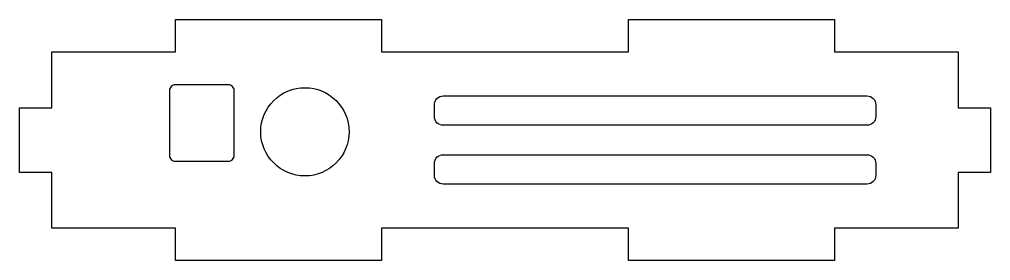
# Model space of a CAD drawing. Header units: millimetres. Extents: x -45 to 120, y -260 to -219.
import ezdxf

# ---------------------------------------------------------------- set-up
doc = ezdxf.new("R2010")
doc.units = ezdxf.units.MM
doc.layers.get('0').update_dxf_attribs({"linetype": 'CONTINUOUS'})

msp = doc.modelspace()

# ---------------------------------------------------------------- linework, layer by layer
msp.add_lwpolyline([(114.13, -244.53), (114.13, -254.03), (93.13, -254.03), (93.13, -259.53), (58.13, -259.53), (58.13, -254.03), (16.13, -254.03), (16.13, -259.53), (-18.87, -259.53), (-18.87, -254.03), (-39.87, -254.03), (-39.87, -244.53), (-45.37, -244.53), (-45.37, -233.53), (-39.87, -233.53), (-39.87, -224.03), (-18.87, -224.03), (-18.87, -218.53), (16.13, -218.53), (16.13, -224.03), (58.13, -224.03), (58.13, -218.53), (93.13, -218.53), (93.13, -224.03), (114.13, -224.03), (114.13, -233.53), (119.63, -233.53), (119.63, -244.53)], close=True)
for points in [[(-18.87, -242.63), (-9.87, -242.63, 0.414214), (-8.87, -241.63), (-8.87, -230.63, 0.414214), (-9.87, -229.63), (-18.87, -229.63, 0.414214), (-19.87, -230.63), (-19.87, -241.63, 0.414214)], [(100.13, -235.03, -0.414214), (98.63, -236.53), (26.63, -236.53, -0.414214), (25.13, -235.03), (25.13, -233.03, -0.414214), (26.63, -231.53), (98.63, -231.53, -0.414214), (100.13, -233.03)], [(100.13, -245.03, -0.414214), (98.63, -246.53), (26.63, -246.53, -0.414214), (25.13, -245.03), (25.13, -243.03, -0.414214), (26.63, -241.53), (98.63, -241.53, -0.414214), (100.13, -243.03)]]:
    msp.add_lwpolyline(points, format="xyb", close=True)
msp.add_circle((3.13, -237.63), 7.5)

doc.saveas('drawing.dxf')
